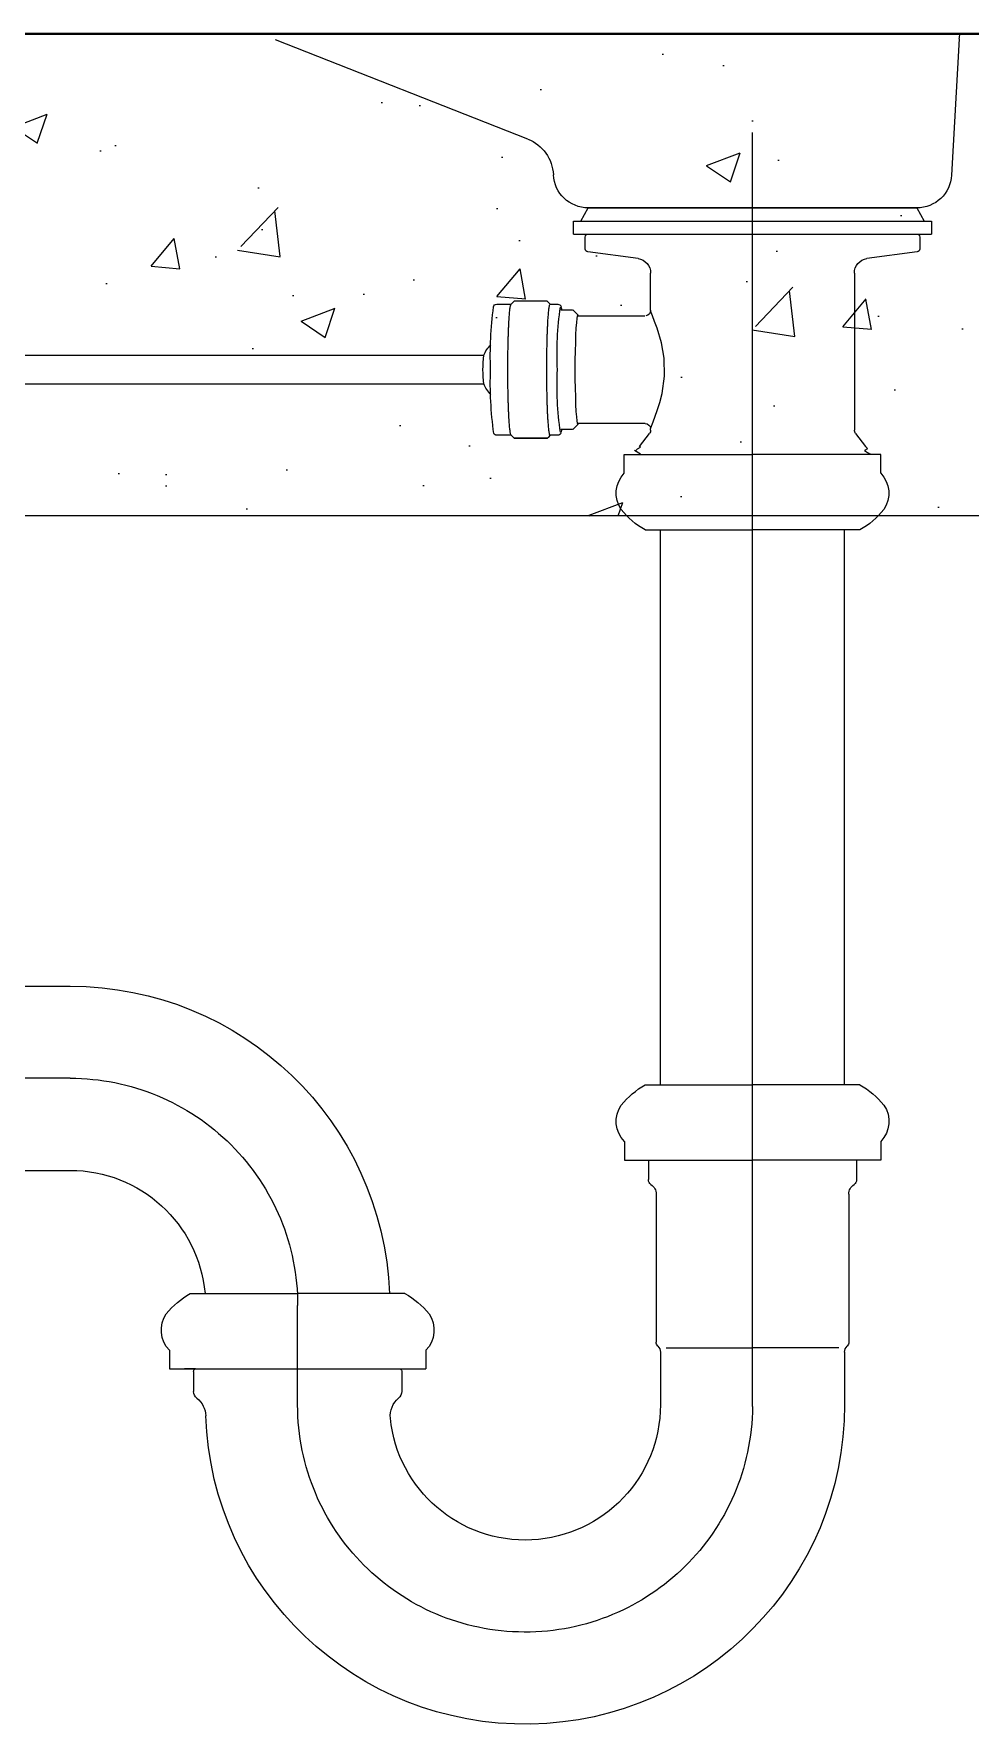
# Model space of a CAD drawing. Header units: millimetres. Extents: x 1252 to 32871, y -943 to 12244.
# Drawn here: x 12875.8 to 13069.9, y 9137.2 to 9488.4 of the extents above; entities that cross this region are included whole.
import ezdxf

# ---------------------------------------------------------------- set-up
doc = ezdxf.new("R2010")
doc.units = ezdxf.units.MM
doc.header["$MEASUREMENT"] = 0
doc.linetypes.add('CENTER', pattern=[50.8, 31.75, -6.35, 6.35, -6.35])
for name, color, linetype, lineweight in [('BODY', 7, 'Continuous', 40), ('BODY2', 7, 'Continuous', 15), ('CENTER', 9, 'CENTER', 0), ('FITTING', 7, 'Continuous', 13)]:
    doc.layers.add(name, color=color, linetype=linetype, lineweight=lineweight)
doc.layers.add('tampak', color=7, linetype='Continuous')

# ---------------------------------------------------------------- blocks, each defined once
blk = doc.blocks.new('sasaasw')
at = {"layer": 'BODY'}
blk.add_lwpolyline([(2111251.459, -64825.602), (2111296.559, -64825.602)], dxfattribs=at)
at = {"layer": 'BODY2'}
for points in [[(2111272.694, -64825.688, 0.030847), (2111272.684, -64825.602)], [(2111280.134, -64827.416, 0.294424), (2111279.691, -64828.032)], [(2111272.827, -64828.036, 0.397719), (2111273.426, -64828.602)], [(2111279.092, -64828.602, 0.399476), (2111279.691, -64828.032)]]:
    blk.add_lwpolyline(points, format="xyb", dxfattribs=at)
for points in [[(2111272.694, -64825.688), (2111272.827, -64828.036)], [(2111280.134, -64827.416), (2111284.48, -64825.706)], [(2111279.093, -64828.602), (2111273.425, -64828.602)], [(2111273.426, -64828.602), (2111279.092, -64828.602)], [(2111273.434, -64828.602), (2111279.084, -64828.602)]]:
    blk.add_lwpolyline(points, dxfattribs=at)
at = {"layer": 'CENTER'}
for points in [[(2111276.259, -64849.264), (2111276.259, -64827.303)], [(2111288.019, -64843.606), (2111303.591, -64843.606)], [(2111284.099, -64849.234), (2111284.099, -64847.526)]]:
    blk.add_lwpolyline(points, dxfattribs=at)
for points in [[(2111288.019, -64843.606, 0.414214), (2111284.099, -64847.526)], [(2111276.259, -64849.264, 0.996203), (2111284.099, -64849.234)]]:
    blk.add_lwpolyline(points, format="xyb", dxfattribs=at)
at = {"layer": 'FITTING'}
for points in [[(2111273.425, -64828.602), (2111273.3, -64828.833)], [(2111279.219, -64828.833), (2111279.093, -64828.602)], [(2111279.344, -64828.833), (2111273.174, -64828.833)], [(2111273.174, -64828.833), (2111273.174, -64829.054)], [(2111279.344, -64829.054), (2111279.344, -64828.833)], [(2111279.344, -64829.054), (2111273.174, -64829.054)], [(2111273.375, -64829.104), (2111273.375, -64829.311)], [(2111279.143, -64829.311), (2111279.143, -64829.104)], [(2111273.418, -64829.36), (2111274.286, -64829.476)], [(2111278.232, -64829.476), (2111279.1, -64829.36)], [(2111274.503, -64829.725), (2111274.503, -64832.431)], [(2111278.015, -64830.368), (2111278.015, -64829.725)], [(2111278.006, -64830.403), (2111278.015, -64830.368)], [(2111278.015, -64830.368), (2111278.015, -64830.368)], [(2111279.357, -64830.359), (2111279.262, -64830.454)], [(2111279.565, -64830.358), (2111279.36, -64830.358)], [(2111279.551, -64830.343), (2111279.549, -64830.358)], [(2111279.556, -64830.325), (2111279.551, -64830.343)], [(2111279.561, -64830.314), (2111279.556, -64830.325)], [(2111279.568, -64830.312), (2111279.561, -64830.314)], [(2111279.746, -64830.26), (2111279.615, -64830.26)], [(2111279.744, -64830.26), (2111279.796, -64830.21)], [(2111279.796, -64830.21), (2111279.796, -64830.21)], [(2111279.796, -64830.21), (2111280.367, -64830.21)], [(2111280.367, -64830.21), (2111280.367, -64830.21)], [(2111280.367, -64830.21), (2111280.371, -64830.214)], [(2111280.408, -64830.25), (2111280.372, -64830.214)], [(2111280.42, -64830.262), (2111280.408, -64830.249)], [(2111280.667, -64830.26), (2111280.418, -64830.26)], [(2111277.829, -64830.926), (2111277.905, -64830.674)], [(2111277.905, -64830.674), (2111277.947, -64830.559)], [(2111277.947, -64830.559), (2111277.983, -64830.465)], [(2111277.983, -64830.465), (2111278.006, -64830.403)], [(2111279.265, -64830.463), (2111278.113, -64830.463)], [(2111279.265, -64830.453), (2111279.258, -64830.463)], [(2111279.273, -64830.467), (2111279.265, -64830.453)], [(2111279.282, -64830.51), (2111279.273, -64830.467)], [(2111279.289, -64830.579), (2111279.282, -64830.51)], [(2111279.296, -64830.673), (2111279.289, -64830.579)], [(2111279.302, -64830.788), (2111279.296, -64830.673)], [(2111277.78, -64831.195), (2111277.829, -64830.926)], [(2111279.307, -64830.922), (2111279.302, -64830.788)], [(2111279.311, -64831.07), (2111279.307, -64830.922)], [(2111277.773, -64831.504), (2111277.78, -64831.195)], [(2111279.313, -64831.228), (2111279.311, -64831.07)], [(2111279.314, -64831.391), (2111279.313, -64831.228)], [(2111279.855, -64831.026), (2111279.855, -64831.026)], [(2111279.855, -64831.026), (2111279.855, -64831.026)], [(2111279.855, -64831.026), (2111279.855, -64831.026)], [(2111279.855, -64831.026), (2111279.855, -64831.026)], [(2111279.855, -64831.026), (2111279.855, -64831.026)], [(2111279.855, -64831.026), (2111279.855, -64831.026)], [(2111279.855, -64831.026), (2111279.855, -64831.026)], [(2111279.855, -64831.026), (2111279.855, -64831.026)], [(2111289.563, -64831.14), (2111280.886, -64831.14)], [(2111277.815, -64831.799), (2111277.773, -64831.504)], [(2111279.311, -64831.712), (2111279.313, -64831.554)], [(2111279.313, -64831.554), (2111279.314, -64831.391)], [(2111277.856, -64831.957), (2111277.815, -64831.799)], [(2111279.307, -64831.86), (2111279.311, -64831.712)], [(2111280.886, -64831.642), (2111289.563, -64831.642)], [(2111277.9, -64832.093), (2111277.856, -64831.957)], [(2111277.972, -64832.288), (2111277.9, -64832.093)], [(2111279.289, -64832.203), (2111279.296, -64832.11)], [(2111279.296, -64832.11), (2111279.302, -64831.994)], [(2111279.302, -64831.994), (2111279.307, -64831.86)], [(2111278.011, -64832.396), (2111277.972, -64832.288)], [(2111278.009, -64832.404), (2111278.011, -64832.396)], [(2111278.015, -64832.431), (2111278.015, -64832.404)], [(2111278.107, -64832.319), (2111279.265, -64832.319)], [(2111279.258, -64832.319), (2111279.265, -64832.329)], [(2111279.262, -64832.328), (2111279.357, -64832.423)], [(2111279.265, -64832.329), (2111279.273, -64832.315)], [(2111279.273, -64832.315), (2111279.282, -64832.273)], [(2111279.282, -64832.273), (2111279.289, -64832.203)], [(2111279.36, -64832.424), (2111279.565, -64832.424)], [(2111279.549, -64832.424), (2111279.551, -64832.439)], [(2111279.551, -64832.439), (2111279.558, -64832.463)], [(2111274.313, -64832.715), (2111274.276, -64832.752)], [(2111274.483, -64832.492), (2111274.313, -64832.715)], [(2111278.205, -64832.715), (2111278.035, -64832.492)], [(2111278.19, -64832.727), (2111278.206, -64832.717)], [(2111278.242, -64832.756), (2111278.191, -64832.726)], [(2111278.206, -64832.716), (2111278.205, -64832.715)], [(2111279.558, -64832.463), (2111279.561, -64832.468)], [(2111279.561, -64832.468), (2111279.568, -64832.47)], [(2111279.615, -64832.522), (2111279.746, -64832.522)], [(2111279.744, -64832.522), (2111279.78, -64832.558)], [(2111279.793, -64832.571), (2111279.78, -64832.558)], [(2111279.798, -64832.571), (2111279.793, -64832.571)], [(2111279.798, -64832.571), (2111280.369, -64832.571)], [(2111280.369, -64832.571), (2111279.798, -64832.571)], [(2111279.798, -64832.571), (2111279.798, -64832.571)], [(2111279.798, -64832.571), (2111279.798, -64832.571)], [(2111279.798, -64832.571), (2111279.798, -64832.571)], [(2111279.798, -64832.571), (2111279.798, -64832.571)], [(2111279.798, -64832.571), (2111279.798, -64832.571)], [(2111279.798, -64832.571), (2111279.798, -64832.571)], [(2111279.798, -64832.571), (2111279.798, -64832.571)], [(2111279.798, -64832.571), (2111279.798, -64832.571)], [(2111280.369, -64832.571), (2111280.42, -64832.521)], [(2111280.369, -64832.571), (2111280.369, -64832.571)], [(2111280.369, -64832.571), (2111280.369, -64832.571)], [(2111280.369, -64832.571), (2111280.369, -64832.571)], [(2111280.369, -64832.571), (2111280.369, -64832.571)], [(2111280.369, -64832.571), (2111280.369, -64832.571)], [(2111280.369, -64832.571), (2111280.369, -64832.571)], [(2111280.369, -64832.571), (2111280.369, -64832.571)], [(2111280.369, -64832.571), (2111280.369, -64832.571)], [(2111280.418, -64832.522), (2111280.667, -64832.522)], [(2111274.049, -64833.174), (2111274.049, -64832.854)], [(2111274.049, -64832.854), (2111276.259, -64832.854)], [(2111274.049, -64833.174), (2111274.049, -64832.854)], [(2111274.276, -64832.816), (2111274.224, -64832.846)], [(2111274.224, -64832.847), (2111274.237, -64832.854)], [(2111274.328, -64832.786), (2111274.276, -64832.816)], [(2111274.278, -64832.758), (2111274.328, -64832.787)], [(2111278.469, -64832.854), (2111276.259, -64832.854)], [(2111278.19, -64832.847), (2111278.294, -64832.787)], [(2111278.204, -64832.854), (2111278.191, -64832.847)], [(2111278.248, -64832.76), (2111278.242, -64832.756)], [(2111278.283, -64832.793), (2111278.249, -64832.759)], [(2111278.282, -64832.793), (2111278.283, -64832.793)], [(2111278.469, -64833.174), (2111278.469, -64832.854)], [(2111278.469, -64833.174), (2111278.469, -64832.854)], [(2111278.469, -64833.174), (2111278.469, -64832.854)], [(2111274.409, -64834.154), (2111276.259, -64834.154)], [(2111274.671, -64843.718), (2111274.671, -64834.154)], [(2111278.109, -64834.154), (2111276.259, -64834.154)], [(2111277.846, -64843.718), (2111277.846, -64834.154)], [(2111294.259, -64842.019), (2111288.019, -64842.019)], [(2111274.408, -64843.718), (2111276.258, -64843.718)], [(2111278.108, -64843.718), (2111276.258, -64843.718)], [(2111274.048, -64844.698), (2111274.048, -64845.018)], [(2111278.468, -64844.698), (2111278.468, -64845.018)], [(2111274.048, -64845.018), (2111276.258, -64845.018)], [(2111274.464, -64845.018), (2111274.464, -64845.354)], [(2111278.468, -64845.018), (2111276.258, -64845.018)], [(2111278.054, -64845.018), (2111278.054, -64845.354)], [(2111299.159, -64845.194), (2111288.019, -64845.194)], [(2111274.599, -64845.605), (2111274.599, -64848.154)], [(2111277.919, -64845.605), (2111277.919, -64848.154)], [(2111282.249, -64847.316), (2111284.099, -64847.316)], [(2111285.949, -64847.316), (2111284.099, -64847.316)], [(2111274.672, -64848.331), (2111274.672, -64849.234)], [(2111274.772, -64848.254), (2111276.259, -64848.254)], [(2111277.746, -64848.254), (2111276.259, -64848.254)], [(2111277.847, -64848.331), (2111277.847, -64849.234)], [(2111281.889, -64848.296), (2111281.889, -64848.616)], [(2111286.309, -64848.296), (2111286.309, -64848.616)], [(2111284.099, -64848.614), (2111281.889, -64848.614)], [(2111282.304, -64848.664), (2111282.304, -64849.004)], [(2111286.309, -64848.616), (2111284.099, -64848.616)], [(2111285.862, -64848.614), (2111286.047, -64848.614)], [(2111285.894, -64848.664), (2111285.894, -64849.004)], [(2111286.31, -64848.616), (2111285.895, -64848.616)]]:
    blk.add_lwpolyline(points, dxfattribs=at)
for points in [[(2111273.425, -64829.054, 0.414214), (2111273.375, -64829.104)], [(2111279.143, -64829.104, 0.414214), (2111279.093, -64829.054)], [(2111273.375, -64829.311, 0.375902), (2111273.418, -64829.36)], [(2111274.503, -64829.725, 0.375902), (2111274.286, -64829.476)], [(2111278.232, -64829.476, 0.375902), (2111278.015, -64829.725)], [(2111279.1, -64829.36, 0.375902), (2111279.143, -64829.311)], [(2111278.015, -64830.365, 0.383948), (2111278.096, -64830.46)], [(2111279.616, -64830.262, 0.37936), (2111279.558, -64830.311)], [(2111279.622, -64831.391, 0.050074), (2111279.568, -64830.312)], [(2111279.748, -64830.261, 0.172532), (2111279.746, -64830.26)], [(2111279.753, -64830.269, 0.115625), (2111279.748, -64830.261)], [(2111279.758, -64830.285, 0.036328), (2111279.753, -64830.269)], [(2111279.763, -64830.308, 0.017117), (2111279.758, -64830.285)], [(2111279.767, -64830.34, 0.00993), (2111279.763, -64830.308)], [(2111279.772, -64830.378, 0.00656), (2111279.767, -64830.34)], [(2111279.776, -64830.424, 0.004686), (2111279.772, -64830.378)], [(2111280.372, -64830.214, 0.002471), (2111280.372, -64830.214)], [(2111280.424, -64830.269, 0.115543), (2111280.419, -64830.261)], [(2111280.429, -64830.285, 0.036321), (2111280.424, -64830.269)], [(2111280.434, -64830.308, 0.017079), (2111280.429, -64830.285)], [(2111280.439, -64830.34, 0.009938), (2111280.434, -64830.308)], [(2111280.443, -64830.378, 0.006513), (2111280.439, -64830.34)], [(2111280.448, -64830.424, 0.00468), (2111280.443, -64830.378)], [(2111280.723, -64830.31, 0.410703), (2111280.668, -64830.262)], [(2111280.774, -64831.391, 0.042034), (2111280.723, -64830.31)], [(2111279.78, -64830.476, 0.003549), (2111279.776, -64830.424)], [(2111279.784, -64830.535, 0.002832), (2111279.78, -64830.476)], [(2111279.788, -64830.6, 0.002329), (2111279.784, -64830.535)], [(2111279.791, -64830.67, 0.001979), (2111279.788, -64830.6)], [(2111279.794, -64830.746, 0.001723), (2111279.791, -64830.67)], [(2111280.452, -64830.476, 0.003571), (2111280.448, -64830.424)], [(2111280.456, -64830.535, 0.002832), (2111280.452, -64830.476)], [(2111280.459, -64830.6, 0.002329), (2111280.456, -64830.535)], [(2111280.462, -64830.67, 0.001989), (2111280.459, -64830.6)], [(2111280.465, -64830.746, 0.001739), (2111280.462, -64830.67)], [(2111279.797, -64830.826, 0.001539), (2111279.794, -64830.746)], [(2111279.799, -64830.91, 0.001392), (2111279.797, -64830.826)], [(2111279.801, -64830.997, 0.001289), (2111279.799, -64830.91)], [(2111280.468, -64830.826, 0.001547), (2111280.465, -64830.746)], [(2111280.47, -64830.91, 0.0014), (2111280.468, -64830.826)], [(2111280.472, -64830.997, 0.001296), (2111280.47, -64830.91)], [(2111280.888, -64831.143, 0.114506), (2111280.769, -64830.961)], [(2111279.803, -64831.087, 0.001211), (2111279.801, -64830.997)], [(2111279.804, -64831.179, 0.00115), (2111279.803, -64831.087)], [(2111279.804, -64831.273, 0.001118), (2111279.804, -64831.179)], [(2111279.805, -64831.367, 0.001095), (2111279.804, -64831.273)], [(2111280.474, -64831.087, 0.001211), (2111280.472, -64830.997)], [(2111280.475, -64831.179, 0.001153), (2111280.474, -64831.087)], [(2111280.476, -64831.273, 0.001121), (2111280.475, -64831.179)], [(2111280.476, -64831.367, 0.001109), (2111280.476, -64831.273)], [(2111280.888, -64831.64, 0.065758), (2111280.888, -64831.142)], [(2111279.568, -64832.47, 0.050049), (2111279.622, -64831.391)], [(2111279.803, -64831.649, 0.001142), (2111279.804, -64831.556)], [(2111279.804, -64831.556, 0.001104), (2111279.805, -64831.462)], [(2111279.805, -64831.462, 0.001089), (2111279.805, -64831.367)], [(2111280.475, -64831.556, 0.001108), (2111280.476, -64831.462)], [(2111280.475, -64831.649, 0.001135), (2111280.475, -64831.556)], [(2111280.476, -64831.462, 0.001096), (2111280.476, -64831.367)], [(2111280.717, -64832.49, 0.04456), (2111280.774, -64831.391)], [(2111279.798, -64831.915, 0.001337), (2111279.8, -64831.829)], [(2111279.8, -64831.829, 0.00125), (2111279.802, -64831.741)], [(2111279.802, -64831.741, 0.001189), (2111279.803, -64831.649)], [(2111280.469, -64831.915, 0.001345), (2111280.471, -64831.829)], [(2111280.471, -64831.829, 0.00125), (2111280.473, -64831.741)], [(2111280.473, -64831.741, 0.001179), (2111280.475, -64831.649)], [(2111280.769, -64831.819, 0.10722), (2111280.889, -64831.637)], [(2111279.786, -64832.216, 0.002138), (2111279.79, -64832.148)], [(2111279.79, -64832.148, 0.001841), (2111279.793, -64832.075)], [(2111279.793, -64832.075, 0.001619), (2111279.796, -64831.997)], [(2111279.796, -64831.997, 0.001458), (2111279.798, -64831.915)], [(2111280.457, -64832.216, 0.002138), (2111280.461, -64832.148)], [(2111280.461, -64832.148, 0.001838), (2111280.464, -64832.075)], [(2111280.464, -64832.075, 0.001625), (2111280.467, -64831.997)], [(2111280.467, -64831.997, 0.001466), (2111280.469, -64831.915)], [(2111274.483, -64832.492, 0.163912), (2111274.503, -64832.431)], [(2111278.015, -64832.431, 0.163912), (2111278.035, -64832.492)], [(2111278.107, -64832.32, 0.399764), (2111278.016, -64832.406)], [(2111279.765, -64832.459, 0.007979), (2111279.77, -64832.424)], [(2111279.77, -64832.424, 0.005482), (2111279.774, -64832.382)], [(2111279.774, -64832.382, 0.004063), (2111279.778, -64832.333)], [(2111279.778, -64832.333, 0.003169), (2111279.782, -64832.278)], [(2111279.782, -64832.278, 0.002559), (2111279.786, -64832.216)], [(2111280.436, -64832.459, 0.007966), (2111280.441, -64832.424)], [(2111280.441, -64832.424, 0.00551), (2111280.445, -64832.382)], [(2111280.445, -64832.382, 0.004059), (2111280.45, -64832.333)], [(2111280.45, -64832.333, 0.003152), (2111280.454, -64832.278)], [(2111280.454, -64832.278, 0.002559), (2111280.457, -64832.216)], [(2111279.562, -64832.482, 0.355209), (2111279.615, -64832.521)], [(2111279.746, -64832.522, 0.249466), (2111279.751, -64832.518)], [(2111279.751, -64832.518, 0.06054), (2111279.756, -64832.506)], [(2111279.756, -64832.506, 0.024051), (2111279.76, -64832.487)], [(2111279.76, -64832.487, 0.012792), (2111279.765, -64832.459)], [(2111279.793, -64832.571, 0.032496), (2111279.793, -64832.571)], [(2111280.42, -64832.521, 0.055929), (2111280.422, -64832.518)], [(2111280.422, -64832.518, 0.06054), (2111280.427, -64832.506)], [(2111280.427, -64832.506, 0.024104), (2111280.432, -64832.487)], [(2111280.432, -64832.487, 0.012786), (2111280.436, -64832.459)], [(2111280.667, -64832.521, 0.345707), (2111280.717, -64832.49)], [(2111274.049, -64833.174, 0.355101), (2111273.995, -64833.803)], [(2111278.523, -64833.803, 0.355101), (2111278.469, -64833.174)], [(2111273.995, -64833.803, 0.091259), (2111274.409, -64834.154)], [(2111278.109, -64834.154, 0.091259), (2111278.523, -64833.803)], [(2111288.019, -64842.019, 0.403086), (2111282.516, -64847.316)], [(2111274.408, -64843.718, 0.091259), (2111273.994, -64844.07)], [(2111278.522, -64844.07, 0.091259), (2111278.108, -64843.718)], [(2111273.994, -64844.07, 0.355101), (2111274.048, -64844.698)], [(2111278.468, -64844.698, 0.355101), (2111278.522, -64844.07)], [(2111288.019, -64845.194, 0.388048), (2111285.696, -64847.316)], [(2111274.464, -64845.354, 0.252264), (2111274.509, -64845.438)], [(2111274.599, -64845.605, 0.252264), (2111274.509, -64845.438)], [(2111278.009, -64845.438, 0.252264), (2111277.919, -64845.605)], [(2111278.009, -64845.438, 0.252264), (2111278.054, -64845.354)], [(2111282.249, -64847.316, 0.091259), (2111281.835, -64847.668)], [(2111286.363, -64847.668, 0.091259), (2111285.949, -64847.316)], [(2111281.835, -64847.668, 0.355101), (2111281.889, -64848.296)], [(2111286.309, -64848.296, 0.355101), (2111286.363, -64847.668)], [(2111274.599, -64848.154, 0.197847), (2111274.628, -64848.225)], [(2111277.89, -64848.225, 0.197847), (2111277.919, -64848.154)], [(2111274.672, -64848.331, 0.197847), (2111274.628, -64848.225)], [(2111277.89, -64848.225, 0.197847), (2111277.847, -64848.331)], [(2111282.327, -64848.623, 0.252264), (2111282.304, -64848.664)], [(2111282.327, -64848.623, 0.049846), (2111282.334, -64848.616)], [(2111285.864, -64848.616, 0.049846), (2111285.872, -64848.623)], [(2111285.894, -64848.664, 0.252264), (2111285.872, -64848.623)], [(2111282.304, -64849.004, 0.222578), (2111282.358, -64849.12)], [(2111285.836, -64849.123, 0.230629), (2111285.894, -64849.004)], [(2111274.672, -64849.234, 0.982953), (2111285.683, -64849.424)], [(2111277.847, -64849.234, 0.951313), (2111282.5, -64849.467)], [(2111282.5, -64849.467, 0.248911), (2111282.358, -64849.12)], [(2111285.836, -64849.123, 0.221593), (2111285.683, -64849.424)]]:
    blk.add_lwpolyline(points, format="xyb", dxfattribs=at)

msp = doc.modelspace()

# ---------------------------------------------------------------- hatches: boundary and pattern name
at = {"layer": 'tampak', "transparency": 33554687}
h = msp.add_hatch(dxfattribs=at)
h.set_pattern_fill('AR-CONC', color=256, scale=10)
h.set_pattern_definition([(50, (-2094475.354, 75181.085), (71.7260183, -6.2752135), [7.5, -82.5]), (355, (-2094475.354, 75181.085), (-13.8751334, 75.2192134), [6, -66]), (100.4514445, (-2094469.38, 75180.56), (57.8508847, 68.943999), [6.3740192, -70.1142112]), (46.1842, (-2094475.35, 75201.085), (106.724133, -16.551928), [11.25, -123.75]), (96.6356355, (-2094466.46, 75199.71), (93.4661946, 97.41186), [9.561034, -105.171376]), (351.184164, (-2094475.35, 75201.08), (93.4661945, 97.41186), [9, -99]), (21, (-2094465.354, 75196.085), (59.6907052, -40.261889), [7.5, -82.5]), (326, (-2094465.354, 75196.085), (24.3315332, 72.5150045), [6, -66]), (71.4514447, (-2094460.38, 75192.73), (84.0222377, 32.2531153), [6.374019, -70.1142112]), (37.5, (-2094475.354, 75181.085), (1.21598553, 33.28938538), [0, -65.2, 0, -67, 0, -66.25]), (7.5, (-2094475.354, 75181.085), (26.30695374, 39.4411712), [0, -38.2, 0, -63.7, 0, -25.25]), (327.5, (-2094497.654, 75181.085), (53.38224362, -2.25548717), [0, -25, 0, -78, 0, -103.5]), (317.5, (-2094507.654, 75181.085), (58.3186169, 10.0104982), [0, -32.5, 0, -51.8, 0, -73.5])])
h.paths.add_polyline_path([(12730.04, 9488.36), (12730.04, 9388.36), (13322.09, 9388.36), (13322.09, 9488.36)])

# ---------------------------------------------------------------- linework, layer by layer
msp.add_lwpolyline([(12730.04, 9488.36), (13322.09, 9488.36), (13322.09, 9388.36), (12730.04, 9388.36)], close=True)

# ---------------------------------------------------------------- block references
at = {"xscale": -12.03094812163898, "yscale": 12.03094812163898, "zscale": 12.03094812163898}
msp.add_blockref('sasaasw', (25413679.94, 789401.81), dxfattribs=at)

doc.saveas('drawing.dxf')
